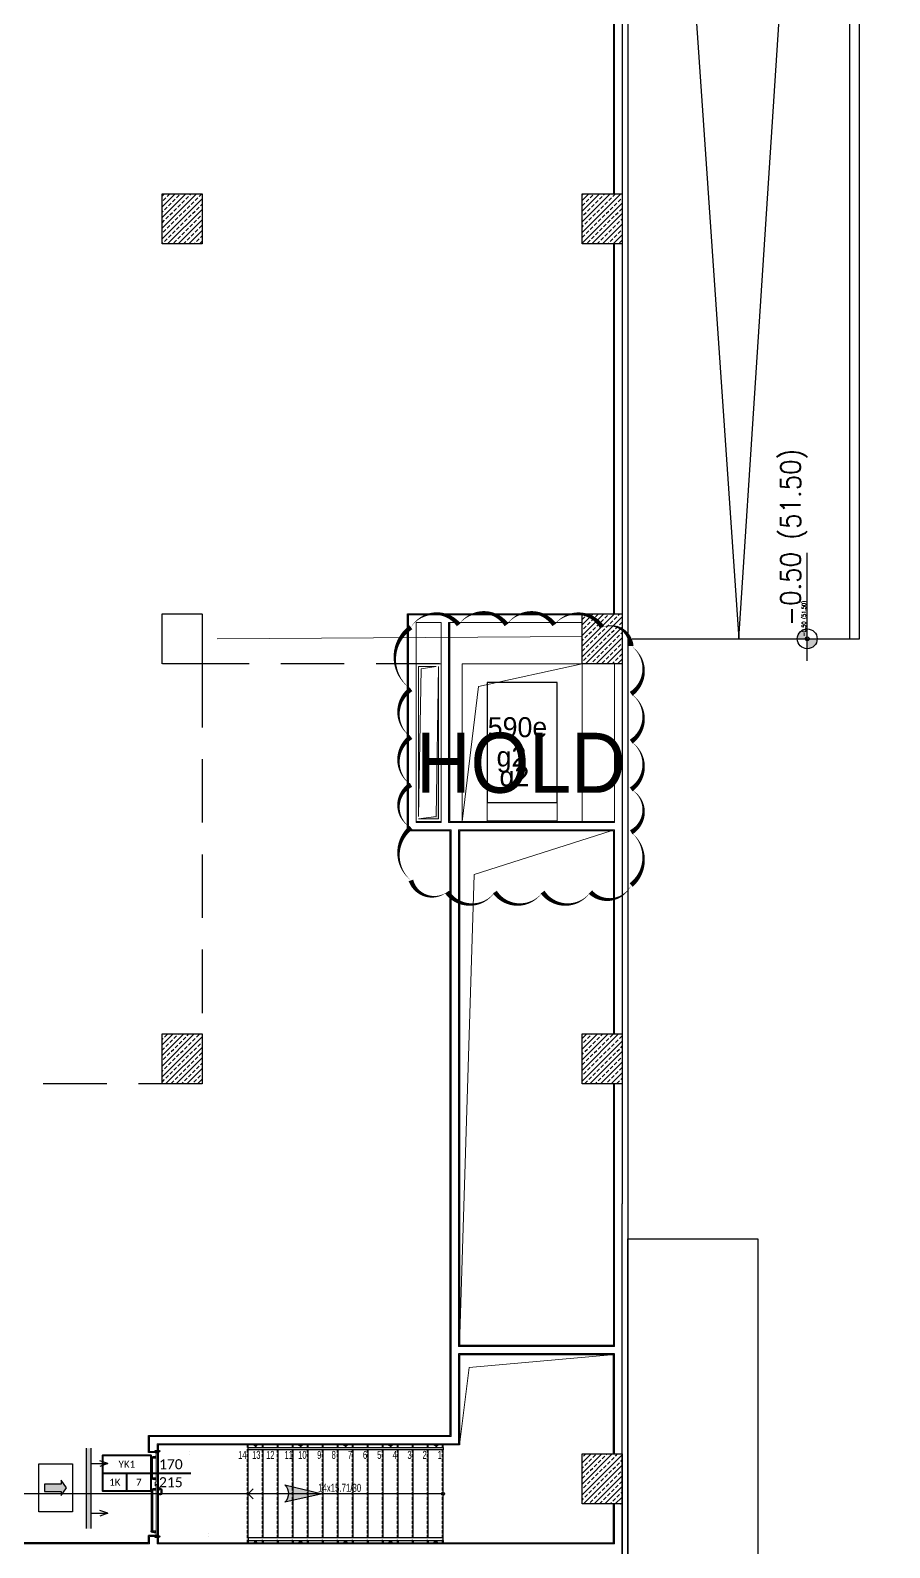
# Model space of a CAD drawing. Header units: metres. Extents: x -11418 to 773, y -8631 to 3561.
# Drawn here: x -2022 to -303, y -5973 to -2939 of the extents above; entities that cross this region are included whole.
import ezdxf
from ezdxf.enums import TextEntityAlignment as Align

# ---------------------------------------------------------------- set-up
doc = ezdxf.new("R2010")
doc.units = ezdxf.units.M
doc.header["$LTSCALE"] = 0.01
doc.header["$MEASUREMENT"] = 0
doc.linetypes.add('DOT', pattern=[6.35, 0, -6.35])
doc.linetypes.add('HIDDEN', pattern=[9.525, 6.35, -3.175])
doc.layers.get('0').update_dxf_attribs({"color": 30, "lineweight": 0})
doc.layers.add('2', color=8, linetype='Continuous', lineweight=0, plot=False)
for name, color, linetype in [('6', 242, 'Continuous'), ('AG-DOOR', 2, 'Continuous'), ('AG-DOOR-OPENING', 9, 'HIDDEN'), ('AG-HATCH', 9, 'Continuous'), ('AG-HIDDEN', 9, 'HIDDEN'), ('AG-PLASTER', 73, 'Continuous'), ('AG-STAIR', 3, 'Continuous'), ('AG-TEXT', 7, 'Continuous'), ('AR-HANDRAIL', 20, 'Continuous'), ('GOR2', 152, 'Continuous'), ('V-0_Hatch_Concrete', 252, 'Continuous'), ('V-0_Notation_Level_200', 2, 'Continuous'), ('V-0_Notation_Level_200 @ 1', 2, 'Continuous'), ('V-0_Notation_Level_200 @ 10', 2, 'Continuous'), ('V-0_Notation_Level_200 @ 50', 2, 'Continuous'), ('V-2_Column', 160, 'Continuous'), ('V-5_Mechanical', 222, 'Continuous')]:
    doc.layers.add(name, color=color, linetype=linetype)
for name, color, linetype, lineweight in [('Ag-040', 2, 'Continuous', 20), ('AG-DOOR-NOTATION-FIRE', 1, 'Continuous', 40), ('AG-Door_Aluminum', 60, 'Continuous', 13), ('AG-Insulation_Heat_Rockwool', 95, 'BATTING', 13), ('AG-Wall', 4, 'Continuous', 20), ('Cephe Duvarı', 3, 'Continuous', 30), ('HOLD', 7, 'Continuous', 0), ('shaft', 3, 'Continuous', 20)]:
    doc.layers.add(name, color=color, linetype=linetype, lineweight=lineweight)
doc.styles.add('$0$IIS IKEA SANS', font='')
doc.styles.add('ARIAL', font='arial.ttf', dxfattribs={"width": 0.9})
doc.styles.add('ARIAL-ING', font='arial.ttf')
doc.styles.add('CALIBRI LIGHT', font='calibril.ttf')
doc.styles.add('IIS IKEA SANS', font='')
doc.styles.add('KOT', font='simplex.shx', dxfattribs={"width": 0.9})
doc.styles.get('$0$IIS IKEA SANS').set_extended_font_data('IKEA Sans')
doc.styles.get('IIS IKEA SANS').set_extended_font_data('IKEA Sans')
doc.linetypes.add('BATTING', pattern='A,0.00254,-2.54,[134,ltypeshp.shx,S=2.54,R=0,X=-2.54,Y=0],-5.08,[134,ltypeshp.shx,S=2.54,R=180,X=2.54,Y=0],-2.54', length=10.16254)

# ---------------------------------------------------------------- blocks, each defined once
blk = doc.blocks.new('150714_ARSA$0$KOLON 80X120')
at = {"layer": 'V-0_Hatch_Concrete'}
h = blk.add_hatch(dxfattribs=at)
h.set_pattern_fill('ANSI33', color=256, scale=60)
h.set_pattern_definition([(45, (-19036.79, -4512.143), (-10.606602, 10.606602), []), (45, (-19026.183, -4512.143), (-10.606602, 10.606602), [7.5, -3.75])])
h.paths.add_polyline_path([(0, 100), (80, 100), (80, 0), (0, 0)])
at = {"layer": 'V-2_Column'}
blk.add_lwpolyline([(0, 100), (80, 100), (80, 0), (0, 0), (0, 100)], dxfattribs=at)
blk = doc.blocks.new('*U23')
h = blk.add_hatch(color=256)
h.paths.add_polyline_path([(0, 0), (248, 0, 0.414214), (0, 248)])
h.paths.add_polyline_path([(0, -248), (0, 0), (-248, 0, 0.414214)])
for p, q in [((0, 503), (0, -536)), ((-547, 0), (2149, 0))]:
    blk.add_line(p, q)
blk.add_circle((0, 0), 248)
at = {"style": 'KOT', "width": 0.9}
blk.add_attdef('BITMIS-KOT', text='', height=400, dxfattribs=at).set_placement((319, 15), align=Align.BOTTOM_LEFT)
blk.add_attdef('KABA-KOT', text='', height=400, dxfattribs=at).set_placement((314, -177), align=Align.TOP_LEFT)
blk = doc.blocks.new('*U111')
at = {"layer": 'V-0_Notation_Level_200 @ 1'}
ref = blk.add_blockref('*U23', (-468.2, -4155.9), dxfattribs=dict(at, xscale=0.0016, yscale=0.0016, zscale=0.0016, rotation=90))
ref.add_attrib('BITMIS-KOT', '-0.50 (51.50)', dxfattribs={"layer": '0', "height": 0.8, "rotation": 90, "style": 'KOT', "width": 0.9}).set_placement((-468.3, -4155.4), align=Align.BOTTOM_LEFT)
at = {"layer": 'V-0_Notation_Level_200 @ 10'}
ref = blk.add_blockref('*U23', (-468.2, -4155.9), dxfattribs=dict(at, xscale=0.016, yscale=0.016, zscale=0.016, rotation=90))
ref.add_attrib('BITMIS-KOT', '-0.50 (51.50)', dxfattribs={"layer": '0', "height": 8, "rotation": 90, "style": 'KOT', "width": 0.9}).set_placement((-468.5, -4150.8), align=Align.BOTTOM_LEFT)
at = {"layer": 'V-0_Notation_Level_200 @ 50'}
ref = blk.add_blockref('*U23', (-468.2, -4155.9), dxfattribs=dict(at, xscale=0.08, yscale=0.08, zscale=0.08, rotation=90))
ref.add_attrib('BITMIS-KOT', '-0.50 (51.50)', dxfattribs={"layer": '0', "height": 40, "rotation": 90, "style": 'KOT', "width": 0.9}).set_placement((-469.4, -4130.3), align=Align.BOTTOM_LEFT)
blk = doc.blocks.new('KAPIYON')
at = {"layer": '6'}
blk.add_hatch(color=2, dxfattribs=at).paths.add_polyline_path([(1584376.1, 117133.6), (1584364.2, 117133.6), (1584364.2, 117115.1), (1584364.2, 117105.6), (1584357.6, 117105.6), (1584370.2, 117096.6), (1584382.7, 117105.6), (1584376.1, 117105.6), (1584376.1, 117115.1)])
at = {"layer": '6', "color": 4}
blk.add_lwpolyline([(1584330, 117143.2), (1584410.3, 117143.2), (1584410.3, 117087), (1584330, 117087), (1584330, 117143.2)], dxfattribs=at)
at = {"layer": '6', "color": 2}
blk.add_lwpolyline([(1584376.1, 117133.6), (1584364.2, 117133.6), (1584364.2, 117115.1), (1584364.2, 117105.6), (1584357.6, 117105.6), (1584370.2, 117096.6), (1584382.7, 117105.6), (1584376.1, 117105.6), (1584376.1, 117115.1)], close=True, dxfattribs=at)
blk = doc.blocks.new('A$C07630900')
at = {"layer": '6', "xscale": 0.5, "yscale": 0.5, "zscale": 0.5, "rotation": 270}
blk.add_blockref('KAPIYON', (-58543.5, 792191.8), dxfattribs=at)
blk = doc.blocks.new('A$C2DA34C5B')
at = {"xscale": 24, "yscale": 24, "zscale": 24}
blk.add_blockref('A$C07630900', (315, -160), dxfattribs=at)
blk = doc.blocks.new('I')
at = {"layer": '6', "linetype": 'Continuous'}
blk.add_hatch(color=4, dxfattribs=at).paths.add_polyline_path([(208591, 128493), (208591, 128667), (205379, 128667), (205379, 128493)])
at = {"layer": '6', "color": 4}
for p, q in [((208591, 128667), (205379, 128667)), ((205379, 128493), (208591, 128493))]:
    blk.add_line(p, q, dxfattribs=at)
at = {"layer": '6'}
for p, q in [((205991, 127812), (205877, 128131)), ((205991, 128493), (205991, 127812)), ((205991, 127812), (206104, 128131)), ((207979, 127812), (207866, 128131)), ((207979, 128493), (207979, 127812)), ((207979, 127812), (208093, 128131))]:
    blk.add_line(p, q, dxfattribs=at)
blk = doc.blocks.new('A$C797D3CE4')
at = {"layer": '6', "xscale": -0.4999999999999911, "yscale": 0.4999999999999911, "zscale": 0.4999999999999911, "rotation": 180}
blk.add_blockref('I', (-103492, 64334), dxfattribs=at)
at = {"layer": '6', "ltscale": 250, "rotation": 270}
blk.add_blockref('A$C2DA34C5B', (-12, 33), dxfattribs=at)
blk = doc.blocks.new('ok')
at = {"layer": '6'}
h = blk.add_hatch(color=256, dxfattribs=at)
edge = h.paths.add_edge_path()
edge.add_ellipse((1571516, 116941.7), major_axis=(-7.14, 7.19), ratio=1, start_angle=359.4528, end_angle=450.6895)
edge.add_line((1571508.9, 116934.5), (1571477.9, 116941.8))
edge.add_line((1571477.9, 116941.8), (1571508.9, 116948.9))
for p, q in [((1571477.9, 116941.8), (1571508.9, 116948.9)), ((1571508.9, 116934.5), (1571477.9, 116941.8))]:
    blk.add_line(p, q, dxfattribs=at)
at = {"layer": '6', "extrusion": (0, 0, -1)}
blk.add_ellipse((1571516, 116941.7), major_axis=(-7.14, 7.19), ratio=1, start_param=4.700354, end_param=6.292737, dxfattribs=at)
blk = doc.blocks.new('A$C7CF9443E')
at = {"layer": '6'}
blk.add_line((57.679, -45.049), (50.095, -45.049), dxfattribs=at)
at = {"layer": '6', "xscale": 0.000999999999985448, "yscale": 0.000999999999985448, "zscale": 0.000999999999985448, "rotation": 270}
blk.add_blockref('A$C797D3CE4', (52.969, -44.942), dxfattribs=at)
at = {"layer": '6', "extrusion": (0, 0, -1), "xscale": -0.02399999999994179, "yscale": 0.02399999999994179, "zscale": -0.02399999999994179, "rotation": 180}
blk.add_blockref('ok', (-37773.148, 2761.555), dxfattribs=at)
blk = doc.blocks.new('conta')
at = {"layer": 'AG-Door_Aluminum', "color": 9, "ltscale": 10}
for p, q in [((-2649.9, 5345.5), (-2649.8, 5345.6)), ((-2649.9, 5344.5), (-2649.8, 5344.3)), ((-2649.8, 5344.3), (-2649.7, 5344.3)), ((-2649.7, 5345.4), (-2649.3, 5345.4)), ((-2649.2, 5345.4), (-2649.1, 5345.5)), ((-2649, 5344), (-2648.8, 5343.8)), ((-2648.9, 5344.1), (-2648.7, 5343.9)), ((-2648.8, 5345.1), (-2648.6, 5345.3)), ((-2648.8, 5344.9), (-2648.6, 5345.2)), ((-2648.7, 5343.8), (-2648.7, 5343.8)), ((-2648.6, 5345.3), (-2648.6, 5345.3))]:
    blk.add_line(p, q, dxfattribs=at)
for centre, radius, start, end in [((-2649.8, 5345.5), 0.05, 140.6345, 188.9372), ((-2653, 5345), 3.19, 350.4674, 8.9372), ((-2649.9, 5344.5), 0.02, 170.4674, 213.7451), ((-2649.7, 5345.6), 0.0696, 22.2428, 159.258), ((-2650.9, 5345), 1.24, 340.3382, 16.7772), ((-2649.7, 5344.6), 0.03, 160.3382, 273.2666), ((-2649.7, 5345.4), 0.03, 90, 196.7772), ((-2649.6, 5341.5), 3.01, 80.4362, 93.2666), ((-2649.3, 5345.5), 0.05, 270, 303.0062), ((-2649.2, 5344.1), 0.231, 353.9571, 81.9004), ((-2649.1, 5345.5), 0.03, 4.7972, 123.0062), ((-2649.1, 5344.5), 0.03, 260.4362, 338.7066), ((-2651.2, 5344.8), 2.33, 7.5897, 18.7951), ((-2649, 5345.6), 0.05, 18.7951, 42.1429), ((-2650.2, 5345), 1.27, 338.7066, 23.0418), ((-2648.9, 5344.1), 0.1, 173.9571, 217.2653), ((-2648.8, 5345.1), 0.05, 187.5897, 322.7347), ((-2658.2, 5345.2), 9.36, 353.6857, 357.8537), ((-2648.8, 5344.2), 0.1, 173.6857, 217.2653), ((-2648.8, 5344.8), 0.05, 142.7347, 180.2669), ((-2648.7, 5343.8), 0.05, 217.2653, 307.2653), ((-2648.7, 5343.8), 0.05, 307.2653, 37.2653), ((-2648.6, 5345.3), 0.05, 52.7347, 142.7347), ((-2648.6, 5345.3), 0.05, 322.7347, 52.7347)]:
    blk.add_arc(centre, radius, start, end, dxfattribs=at)
for points, knots in [([(-2649, 5345.6), (-2649, 5345.6), (-2649.1, 5345.7), (-2649.2, 5345.4), (-2649.3, 5345.7), (-2649.4, 5345.5), (-2649.5, 5345.7), (-2649.6, 5345.5), (-2649.7, 5345.6), (-2649.7, 5345.6)], [0.0086373, 0.0086373, 0.0086373, 0.0086373, 0.1097304, 0.3133405, 0.4430081, 0.5658764, 0.7165186, 0.8527974, 0.9648495, 0.9648495, 0.9648495, 0.9648495]), ([(-2649.7, 5344.3), (-2649.7, 5344.3), (-2649.7, 5344.5), (-2649.6, 5344.3), (-2649.3, 5344.4), (-2649.2, 5344.4), (-2649.2, 5344.4)], [0, 0, 0, 0, 0.1008757, 0.3841126, 0.5436166, 0.6906785, 0.6906785, 0.6906785, 0.6906785])]:
    blk.add_open_spline(points, degree=3, knots=knots, dxfattribs=at)
blk = doc.blocks.new('YANGIN KAC KAPI')
at = {"layer": 'AG-HATCH', "lineweight": 5, "ltscale": 2}
h = blk.add_hatch(color=256, dxfattribs=at)
h.dxf.hatch_style = 1
h.paths.add_polyline_path([(-1.643, -0.023), (-1.645, -0.023), (-1.645, -0.009), (-1.643, -0.009)])
h = blk.add_hatch(color=256, dxfattribs=at)
h.dxf.hatch_style = 1
h.paths.add_polyline_path([(0.023, -0.023), (0.025, -0.023), (0.025, -0.009), (0.023, -0.009)])
at = {"layer": 'AG-DOOR', "color": 4, "lineweight": -2, "ltscale": 10}
for p, q in [((-0.828, 0.047), (-0.828, 0.027)), ((-0.828, 0.027), (-0.808, 0.027)), ((-0.808, 0.027), (-0.808, 0.047)), ((-0.728, 0.077), (-0.798, 0.077)), ((-0.728, 0.057), (-0.798, 0.057)), ((-0.733, 0.019), (-0.733, 0.011)), ((-0.686, 0.021), (-0.731, 0.021)), ((-0.718, 0.021), (-0.718, 0.047)), ((-0.698, 0.021), (-0.698, 0.047)), ((-0.683, 0.011), (-0.683, 0.019))]:
    blk.add_line(p, q, dxfattribs=at)
at = {"layer": 'AG-DOOR', "color": 9, "linetype": 'HIDDEN', "ltscale": 100}
for p, q in [((-1.587, -0.046), (-1.587, -0.039)), ((-1.587, -0.046), (-1.587, -0.039)), ((-1.587, -0.046), (-1.587, -0.039)), ((-1.585, -0.049), (-1.555, -0.049)), ((-1.568, -0.139), (-1.547, -0.139)), ((-1.552, -0.039), (-1.552, -0.046)), ((-1.552, -0.046), (-1.552, -0.101)), ((-1.547, -0.104), (-1.55, -0.104)), ((-1.547, -0.104), (-1.547, -0.139)), ((-0.738, -0.111), (-1.547, -0.111)), ((-0.738, -0.139), (-1.547, -0.139)), ((-0.738, -0.104), (-0.738, -0.139)), ((-0.738, -0.104), (-0.735, -0.104)), ((-0.717, -0.139), (-0.738, -0.139)), ((-0.733, -0.046), (-0.733, -0.039)), ((-0.733, -0.046), (-0.733, -0.039)), ((-0.733, -0.046), (-0.733, -0.039)), ((-0.733, -0.046), (-0.733, -0.101)), ((-0.7, -0.049), (-0.731, -0.049)), ((-0.698, -0.039), (-0.698, -0.046)), ((-0.527, -0.039), (-0.527, -0.046)), ((-0.525, -0.049), (-0.495, -0.049)), ((-0.508, -0.139), (-0.487, -0.139)), ((-0.492, -0.046), (-0.492, -0.039)), ((-0.492, -0.046), (-0.492, -0.039)), ((-0.492, -0.046), (-0.492, -0.039)), ((-0.492, -0.046), (-0.492, -0.101)), ((-0.487, -0.104), (-0.49, -0.104)), ((-0.487, -0.104), (-0.487, -0.139)), ((-0.487, -0.111), (-0.098, -0.111)), ((-0.487, -0.139), (-0.098, -0.139)), ((-0.098, -0.104), (-0.098, -0.139)), ((-0.098, -0.104), (-0.095, -0.104)), ((-0.077, -0.139), (-0.098, -0.139)), ((-0.093, -0.039), (-0.093, -0.046)), ((-0.093, -0.046), (-0.093, -0.101)), ((-0.06, -0.049), (-0.09, -0.049)), ((-0.058, -0.046), (-0.058, -0.039)), ((-0.058, -0.046), (-0.058, -0.039)), ((-0.058, -0.046), (-0.058, -0.039))]:
    blk.add_line(p, q, dxfattribs=at)
at = {"layer": 'AG-DOOR', "color": 9, "ltscale": 10}
for p, q in [((-0.627, -0.001), (-0.63, -0.001)), ((-0.63, -0.02), (-0.627, -0.02)), ((-0.627, -0.016), (-0.627, -0.001)), ((-0.627, -0.004), (-0.617, -0.004)), ((-0.627, -0.006), (-0.617, -0.006)), ((-0.617, -0.01), (-0.627, -0.016)), ((-0.627, -0.02), (-0.627, -0.016))]:
    blk.add_line(p, q, dxfattribs=at)
at = {"layer": 'AG-DOOR', "color": 4, "lineweight": -2, "ltscale": 10}
for centre, radius, start, end in [((-0.798, 0.047), 0.03, 90, 180), ((-0.798, 0.047), 0.01, 90, 180), ((-0.731, 0.019), 0.0025, 90, 180), ((-0.728, 0.047), 0.03, 0, 90), ((-0.728, 0.047), 0.01, 0, 90), ((-0.686, 0.019), 0.0025, 0, 90)]:
    blk.add_arc(centre, radius, start, end, dxfattribs=at)
at = {"layer": 'AG-DOOR', "color": 9, "linetype": 'HIDDEN', "ltscale": 100}
for centre, radius, start, end in [((-1.212, -0.023), 0.376, 183.5277, 197.6198), ((-1.585, -0.046), 0.0025, 180, 270), ((-1.568, -0.136), 0.0025, 197.6198, 270), ((-1.555, -0.046), 0.0025, 270, 0), ((-1.55, -0.101), 0.0025, 180, 270), ((-0.735, -0.101), 0.0025, 270, 0), ((-0.731, -0.046), 0.0025, 180, 270), ((-0.731, -0.046), 0.0025, 180, 270), ((-0.731, -0.046), 0.0025, 180, 270), ((-0.717, -0.136), 0.0025, 270, 342.3802), ((-1.074, -0.023), 0.376, 342.3802, 356.4723), ((-0.7, -0.046), 0.0025, 270, 0), ((-0.151, -0.023), 0.376, 183.5277, 197.6198), ((-0.525, -0.046), 0.0025, 180, 270), ((-0.508, -0.136), 0.0025, 197.6198, 270), ((-0.495, -0.046), 0.0025, 270, 0), ((-0.495, -0.046), 0.0025, 270, 0), ((-0.495, -0.046), 0.0025, 270, 0), ((-0.49, -0.101), 0.0025, 180, 270), ((-0.095, -0.101), 0.0025, 270, 0), ((-0.09, -0.046), 0.0025, 180, 270), ((-0.077, -0.136), 0.0025, 270, 342.3802), ((-0.433, -0.023), 0.376, 342.3802, 356.4723), ((-0.06, -0.046), 0.0025, 270, 0)]:
    blk.add_arc(centre, radius, start, end, dxfattribs=at)
at = {"layer": 'AG-DOOR-OPENING', "color": 9, "linetype": 'DOT', "ltscale": 80}
for points in [[(-1.657, 0.011), (-1.657, 1.007, -0.414214), (-1.656, 1.008), (-1.608, 1.008, -0.414214), (-1.607, 1.007), (-1.607, 0.011)], [(0.037, 0.011), (0.037, 0.635, 0.414214), (0.036, 0.636), (-0.012, 0.636, 0.414214), (-0.013, 0.635), (-0.013, 0.011)]]:
    blk.add_lwpolyline(points, format="xyb", dxfattribs=at)
for centre, radius, start, end in [((-1.651, -0.034), 1.041, 2.4474, 90.355), ((0.027, -0.002), 0.638, 89.1449, 178.8679)]:
    blk.add_arc(centre, radius, start, end, dxfattribs=at)
at = {"layer": 'AG-Door_Aluminum', "color": 9, "ltscale": 10}
for p, q in [((-1.675, 0.025), (-1.679, 0.024)), ((-1.671, 0.014), (-1.67, 0.011)), ((-1.67, 0.011), (-1.668, 0.011)), ((-1.668, 0.011), (-1.669, 0.016)), ((-1.668, 0.01), (-1.668, 0.017)), ((-1.665, 0.01), (-1.665, 0.016)), ((-1.655, 0.019), (-1.66, 0.015)), ((-1.642, 0.008), (-1.657, 0.008)), ((-1.642, 0.005), (-1.643, 0.005)), ((-1.64, -0.009), (-1.64, 0.003)), ((0.02, -0.009), (0.02, 0.003)), ((0.022, 0.008), (0.037, 0.008)), ((0.022, 0.005), (0.023, 0.005)), ((0.035, 0.019), (0.04, 0.015)), ((0.045, 0.01), (0.045, 0.016)), ((0.048, 0.01), (0.048, 0.017)), ((0.048, 0.011), (0.049, 0.016)), ((0.05, 0.011), (0.048, 0.011)), ((0.051, 0.014), (0.05, 0.011)), ((0.055, 0.025), (0.059, 0.024)), ((-1.64, -0.017), (-1.64, -0.009)), ((-1.637, -0.017), (-1.64, -0.017)), ((0.017, -0.017), (0.02, -0.017)), ((0.02, -0.017), (0.02, -0.009))]:
    blk.add_line(p, q, dxfattribs=at)
at = {"layer": 'AG-Door_Aluminum', "ltscale": 0.3}
for p, q in [((-1.657, 0.009), (-1.657, 0.01)), ((-1.656, 0.011), (-0.611, 0.011)), ((-1.656, 0.01), (-0.611, 0.01)), ((-1.656, 0.01), (-1.656, 0.009)), ((-1.656, 0.009), (-1.637, 0.009)), ((-1.656, 0.008), (-1.639, 0.008)), ((-1.655, 0.009), (-1.655, 0.01)), ((-1.639, 0.009), (-1.639, 0.008)), ((-1.637, -0.009), (-1.637, 0.009)), ((-1.636, -0.009), (-1.636, 0.009)), ((-0.631, -0.009), (-0.631, 0.009)), ((-0.63, -0.009), (-0.63, 0.009)), ((-0.611, 0.009), (-0.63, 0.009)), ((-0.628, 0.009), (-0.628, 0.008)), ((-0.611, 0.008), (-0.628, 0.008)), ((-0.619, 0.006), (-0.619, -0.001)), ((-0.618, 0.007), (-0.598, 0.007)), ((-0.617, 0.006), (-0.598, 0.006)), ((-0.612, 0.009), (-0.612, 0.01)), ((-0.611, 0.01), (-0.611, 0.009)), ((-0.61, 0.009), (-0.61, 0.01)), ((-0.598, 0.007), (-0.595, 0.011)), ((-0.598, 0.006), (-0.594, 0.01)), ((0.036, 0.011), (-0.595, 0.011)), ((0.036, 0.01), (-0.594, 0.01)), ((0.016, -0.009), (0.016, 0.009)), ((0.017, -0.009), (0.017, 0.009)), ((0.036, 0.009), (0.017, 0.009)), ((0.019, 0.009), (0.019, 0.008)), ((0.036, 0.008), (0.019, 0.008)), ((0.035, 0.009), (0.035, 0.01)), ((0.036, 0.01), (0.036, 0.009)), ((0.037, 0.009), (0.037, 0.01)), ((-1.637, -0.038), (-1.637, -0.009)), ((-1.636, -0.038), (-1.636, -0.009)), ((-0.631, -0.038), (-1.636, -0.038)), ((-1.636, -0.039), (-0.631, -0.039)), ((-0.647, -0.058), (-0.647, -0.042)), ((-0.646, -0.041), (-0.634, -0.041)), ((-0.646, -0.057), (-0.646, -0.043)), ((-0.578, -0.059), (-0.646, -0.059)), ((-0.645, -0.042), (-0.634, -0.042)), ((-0.579, -0.058), (-0.645, -0.058)), ((-0.634, -0.043), (-0.635, -0.049)), ((-0.634, -0.05), (-0.619, -0.05)), ((-0.631, -0.038), (-0.631, -0.009)), ((-0.63, -0.038), (-0.63, -0.009)), ((-0.618, -0.049), (-0.618, -0.042)), ((-0.578, -0.039), (-0.578, -0.057)), ((-0.577, -0.038), (0.016, -0.038)), ((-0.577, -0.039), (-0.577, -0.058)), ((0.016, -0.039), (-0.577, -0.039)), ((0.016, -0.038), (0.016, -0.009)), ((0.017, -0.038), (0.017, -0.009))]:
    blk.add_line(p, q, dxfattribs=at)
at = {"layer": 'AG-Door_Aluminum', "color": 4, "ltscale": 0.3}
for p, q in [((-1.645, 0.004), (-1.645, -0.006)), ((0.025, 0.004), (0.025, -0.006)), ((-1.645, -0.038), (-1.657, -0.038)), ((-1.647, -0.009), (-1.647, -0.008)), ((-1.647, -0.023), (-1.647, -0.009)), ((-1.645, -0.025), (-1.645, -0.038)), ((0.025, -0.025), (0.025, -0.038)), ((0.025, -0.038), (0.037, -0.038)), ((0.027, -0.009), (0.027, -0.008)), ((0.027, -0.023), (0.027, -0.009))]:
    blk.add_line(p, q, dxfattribs=at)
for points in [[(-1.674, 0.007), (-1.674, 0), (-1.676, 0), (-1.676, 0.007, -0.414214), (-1.673, 0.01), (-1.662, 0.01, -0.414214), (-1.66, 0.008, 0.414214), (-1.659, 0.007), (-1.646, 0.007)], [(-1.646, 0.005), (-1.659, 0.005, -0.414214), (-1.662, 0.008, 0.414214), (-1.662, 0.008), (-1.673, 0.008, 0.414214), (-1.674, 0.007)], [(-1.643, 0.004), (-1.643, -0.006, -0.414214), (-1.645, -0.008, 0.414214), (-1.645, -0.009), (-1.645, -0.023, 0.414214), (-1.645, -0.023, -0.414214), (-1.643, -0.025), (-1.643, -0.038, -0.414214), (-1.645, -0.04), (-1.657, -0.04, 1), (-1.657, -0.043), (-1.622, -0.043)], [(0.023, 0.004), (0.023, -0.006, 0.414214), (0.025, -0.008, -0.414214), (0.025, -0.009), (0.025, -0.023, -0.414214), (0.025, -0.023, 0.414214), (0.023, -0.025), (0.023, -0.038, 0.414214), (0.025, -0.04), (0.037, -0.04, -1), (0.037, -0.043), (0.002, -0.043)], [(0.054, 0.007), (0.054, 0), (0.056, 0), (0.056, 0.007, 0.414214), (0.053, 0.01), (0.042, 0.01, 0.414214), (0.04, 0.008, -0.414214), (0.039, 0.007), (0.026, 0.007)], [(0.026, 0.005), (0.039, 0.005, 0.414214), (0.042, 0.008, -0.414214), (0.042, 0.008), (0.053, 0.008, -0.414214), (0.054, 0.007)], [(-1.631, -0.043), (-1.631, -0.041), (-1.622, -0.041, -1), (-1.622, -0.045), (-1.657, -0.045)], [(0.011, -0.043), (0.011, -0.041), (0.002, -0.041, 1), (0.002, -0.045), (0.037, -0.045)]]:
    blk.add_lwpolyline(points, format="xyb", dxfattribs=at)
at = {"layer": 'AG-Door_Aluminum', "ltscale": 0.3}
for points in [[(-0.618, 0.005), (-0.618, 0, 0.414214), (-0.617, -0.001), (-0.617, -0.001, -0.414214), (-0.616, -0.002), (-0.616, -0.04, -0.414214), (-0.617, -0.041), (-0.617, -0.041)], [(-0.618, -0.002), (-0.617, -0.002, -0.414214), (-0.617, -0.002), (-0.617, -0.04, -0.414214), (-0.617, -0.04), (-0.618, -0.04, 0.414214), (-0.619, -0.041), (-0.619, -0.049, -0.414214), (-0.619, -0.049), (-0.633, -0.049, -0.469603), (-0.634, -0.048), (-0.633, -0.042)]]:
    blk.add_lwpolyline(points, format="xyb", dxfattribs=at)
at = {"layer": 'AG-Door_Aluminum', "color": 9, "ltscale": 10}
for centre in [(-1.663, 0.029), (0.043, 0.029)]:
    blk.add_circle(centre, 0.0126, dxfattribs=at)
for centre, radius, start, end in [((-1.663, 0.029), 0.0163, 196.3458, 241.2012), ((-1.672, 0.016), 0.00297, 12.1292, 36.6827), ((-1.657, 0.012), 0.007, 144.8285, 196.6008), ((-1.657, 0.012), 0.004, 133.501, 269.7288), ((-1.642, 0.003), 0.005, 0, 89.9977), ((-1.642, 0.003), 0.002, 0, 90), ((0.022, 0.003), 0.005, 90.0023, 180), ((0.022, 0.003), 0.002, 90, 180), ((0.037, 0.012), 0.004, 270.2712, 46.499), ((0.037, 0.012), 0.007, 343.3992, 35.1715), ((0.052, 0.016), 0.00297, 143.3173, 167.8708), ((0.043, 0.029), 0.0163, 298.7988, 343.6542)]:
    blk.add_arc(centre, radius, start, end, dxfattribs=at)
at = {"layer": 'AG-Door_Aluminum', "ltscale": 0.3}
for centre, radius, start, end in [((-1.656, 0.01), 0.001, 90, 180), ((-1.656, 0.009), 0.001, 180, 270), ((-1.637, 0.009), 0.001, 0, 90), ((-0.63, 0.009), 0.001, 90, 180), ((-0.618, 0.006), 0.001, 90, 180), ((-0.617, 0.005), 0.0005, 90, 180), ((-0.611, 0.01), 0.001, 0, 90), ((-0.611, 0.009), 0.001, 270, 0), ((0.017, 0.009), 0.001, 90, 180), ((0.036, 0.01), 0.001, 0, 90), ((0.036, 0.009), 0.001, 270, 0), ((-1.636, -0.038), 0.001, 180, 270), ((-0.646, -0.042), 0.001, 90, 180), ((-0.646, -0.058), 0.001, 180, 270), ((-0.645, -0.043), 0.0005, 90, 180), ((-0.645, -0.057), 0.0005, 180, 270), ((-0.634, -0.049), 0.001, 168.932, 270), ((-0.634, -0.042), 0.001, 349.3803, 90), ((-0.634, -0.043), 0.0005, 348.932, 90), ((-0.631, -0.038), 0.001, 270, 0), ((-0.618, -0.001), 0.001, 180, 270), ((-0.619, -0.049), 0.001, 270, 0), ((-0.617, -0.042), 0.0005, 90, 180), ((-0.579, -0.057), 0.0005, 270, 0), ((-0.577, -0.039), 0.001, 90.0003, 180), ((-0.578, -0.058), 0.001, 270, 0), ((-0.577, -0.039), 0.0005, 90, 180), ((0.016, -0.038), 0.001, 270, 0)]:
    blk.add_arc(centre, radius, start, end, dxfattribs=at)
at = {"layer": 'AG-Door_Aluminum', "color": 4, "ltscale": 0.3}
for centre, radius, start, end in [((-1.646, 0.004), 0.0026, 0, 90), ((-1.646, 0.004), 0.0008, 0, 90), ((0.026, 0.004), 0.0026, 90, 180), ((0.026, 0.004), 0.0008, 90, 180), ((-1.657, -0.042), 0.0033, 90, 270), ((-1.645, -0.008), 0.002, 90, 180), ((-1.645, -0.023), 0.002, 180, 270), ((-1.645, -0.006), 0.0005, 270, 0), ((-1.645, -0.025), 0.0005, 0, 90), ((-1.645, -0.038), 0.0005, 270, 0), ((0.025, -0.008), 0.002, 0, 90), ((0.025, -0.006), 0.0005, 180, 270), ((0.025, -0.023), 0.002, 270, 0), ((0.025, -0.025), 0.0005, 90, 180), ((0.025, -0.038), 0.0005, 180, 270), ((0.037, -0.042), 0.0033, 270, 90)]:
    blk.add_arc(centre, radius, start, end, dxfattribs=at)
at = {"layer": 'AG-HATCH', "color": 9, "linetype": 'Continuous'}
for p, q in [((-1.657, -0.043), (-1.657, -0.042)), ((-1.651, -0.042), (-1.65, -0.04)), ((-1.651, -0.043), (-1.638, -0.043)), ((-1.65, -0.041), (-1.65, -0.041)), ((-1.65, -0.042), (-1.648, -0.042)), ((-1.648, -0.041), (-1.647, -0.04)), ((-1.647, -0.041), (-1.647, -0.041)), ((-1.647, -0.042), (-1.645, -0.042)), ((-1.643, -0.04), (-1.643, -0.035)), ((-1.642, -0.035), (-1.641, -0.04)), ((0.031, -0.043), (0.018, -0.043)), ((0.022, -0.035), (0.021, -0.04)), ((0.023, -0.04), (0.023, -0.035)), ((0.027, -0.042), (0.025, -0.042)), ((0.028, -0.041), (0.027, -0.04)), ((0.027, -0.041), (0.027, -0.041)), ((0.03, -0.042), (0.028, -0.042)), ((0.031, -0.042), (0.03, -0.04)), ((0.03, -0.041), (0.03, -0.041)), ((0.032, -0.043), (0.032, -0.042))]:
    blk.add_line(p, q, dxfattribs=at)
at = {"layer": 'AG-HATCH', "ltscale": 2.5}
for points in [[(-1.68, -0.06), (-1.66, -0.06), (-1.66, -0.02), (-1.68, -0.02), (-1.68, -0.06)], [(0.04, -0.06), (0.06, -0.06), (0.06, -0.02), (0.04, -0.02), (0.04, -0.06)]]:
    blk.add_lwpolyline(points, dxfattribs=at)
at = {"layer": 'AG-HATCH', "lineweight": 5, "ltscale": 2}
for points in [[(-1.645, -0.023), (-1.643, -0.023), (-1.643, -0.009), (-1.645, -0.009), (-1.645, -0.023)], [(0.025, -0.023), (0.023, -0.023), (0.023, -0.009), (0.025, -0.009), (0.025, -0.023)]]:
    blk.add_lwpolyline(points, dxfattribs=at)
at = {"layer": 'AG-HATCH', "color": 9, "linetype": 'Continuous'}
for centre, radius, start, end in [((-1.646, -0.175), 0.134, 92.2975, 94.4863), ((-1.651, -0.018), 0.0251, 258.2003, 270.9174), ((-1.65, -0.041), 0.000316, 324.9586, 145.0152), ((-1.65, -0.041), 0.000211, 145.0123, 270), ((-1.648, -0.041), 0.00105, 270.0106, 324.9923), ((-1.647, -0.041), 0.000316, 331.169, 157.4401), ((-1.647, -0.041), 0.000211, 151.2102, 270), ((-1.645, -0.04), 0.00211, 270, 0), ((-1.642, -0.035), 0.000526, 15.5884, 180), ((-1.639, -0.04), 0.00147, 195.5887, 270), ((-1.639, -0.017), 0.0245, 268.7806, 294.546), ((-1.642, -0.011), 0.0327, 278.2922, 296.0474), ((-1.628, -0.04), 0.000526, 285.3148, 104.5082), ((0.019, -0.017), 0.0245, 245.454, 271.2194), ((0.008, -0.04), 0.000526, 75.4918, 254.6852), ((0.022, -0.011), 0.0327, 243.9526, 261.7078), ((0.019, -0.04), 0.00147, 270, 344.4113), ((0.022, -0.035), 0.000526, 0, 164.4116), ((0.025, -0.04), 0.00211, 180, 270), ((0.027, -0.041), 0.000316, 22.5599, 208.831), ((0.027, -0.041), 0.000211, 270, 28.7898), ((0.028, -0.041), 0.00105, 215.0077, 269.9894), ((0.03, -0.041), 0.000316, 34.9848, 215.0414), ((0.03, -0.041), 0.000211, 270, 34.9877), ((0.031, -0.042), 0.000526, 0, 35.0077), ((0.031, -0.043), 0.000526, 270, 0)]:
    blk.add_arc(centre, radius, start, end, dxfattribs=at)
at = {"layer": 'AG-Insulation_Heat_Rockwool', "ltscale": 48}
for p, q in [((-0.631, -0.014), (-1.636, -0.014)), ((-0.616, -0.014), (0.016, -0.014))]:
    blk.add_line(p, q, dxfattribs=at)
at = {"layer": 'AG-Door_Aluminum', "ltscale": 0.3, "xscale": -0.01, "yscale": 0.01, "zscale": 0.01, "rotation": 270}
blk.add_blockref('conta', (-54.078, 26.45), dxfattribs=at)
blk = doc.blocks.new('*U45')
blk.add_lwpolyline([(1000, -450), (2200, -450), (2200, 450), (1000, 450)], close=True)
for points in [[(2200, 0), (0, 0)], [(1600, -450), (1600, 0)]]:
    blk.add_lwpolyline(points)
at = {"style": 'CALIBRI LIGHT'}
for tag, height, p in [('GENİŞLİK', 250, (500, 225)), ('BULUNDUĞU.KAT', 175, (1600, 225)), ('YÜKSEKLİK', 250, (500, -225)), ('KAPI.KODU', 175, (1300, -225)), ('KATTAKİ.SAYISI', 175, (1900, -225))]:
    blk.add_attdef(tag, text='', height=height, dxfattribs=at).set_placement(p, align=Align.MIDDLE_CENTER)

msp = doc.modelspace()

# ---------------------------------------------------------------- hatches: boundary and pattern name
at = {"layer": 'shaft'}
h = msp.add_hatch(color=256, dxfattribs=at)
h.dxf.hatch_style = 1
h.paths.add_polyline_path([(-1245.4, -4515.9), (-1205.4, -4515.9), (-1205.4, -4210.9), (-1210.4, -4510.9)])

# ---------------------------------------------------------------- linework, layer by layer
msp.add_lwpolyline([(-1108.4, -4483.4), (-968.4, -4483.4), (-968.4, -4519.9), (-1108.4, -4519.9)], close=True)
for points in [[(-860.4, -4539.9), (-1134.1, -4627.5), (-1163.4, -5568.9)], [(-1163.4, -5767.9), (-1144.4, -5612.8), (-860.4, -5587.9)]]:
    msp.add_lwpolyline(points)
at = {"lineweight": -2, "transparency": 33554610}
msp.add_lwpolyline([(-826.9, -5355.9), (-566.9, -5355.9), (-566.9, -6643.9), (-826.9, -6643.9)], close=True, dxfattribs=at)
at = {"layer": '2'}
msp.add_line((-918.4, -4150.9), (-1648.4, -4155.9), dxfattribs=at)
at = {"layer": 'Ag-040', "color": 2, "linetype": 'HIDDEN', "lineweight": -2, "ltscale": 20, "transparency": 33554610}
msp.add_lwpolyline([(-1758.4, -4105.9), (-1678.4, -4105.9), (-1678.4, -4205.9), (-1758.4, -4205.9), (-1758.4, -4105.9)], dxfattribs=at)
at = {"layer": 'Ag-040', "color": 2, "linetype": 'HIDDEN', "lineweight": -2, "ltscale": 2000, "transparency": 33554610}
msp.add_lwpolyline([(-1203.4, -4205.9), (-1678.4, -4205.9), (-1678.4, -5045.9), (-3358.4, -5045.9), (-3358.4, -6725.9), (-5038.4, -6725.9), (-5038.4, -8095.9)], dxfattribs=at)
at = {"layer": 'AG-HIDDEN', "ltscale": 100}
for points in [[(-1587.4, -5963.9), (-1587.4, -5767.9)], [(-1557.4, -5963.9), (-1557.4, -5767.9)], [(-1527.4, -5963.9), (-1527.4, -5767.9)], [(-1497.4, -5963.9), (-1497.4, -5767.9)], [(-1467.4, -5963.9), (-1467.4, -5767.9)], [(-1437.4, -5963.9), (-1437.4, -5767.9)], [(-1407.4, -5963.9), (-1407.4, -5767.9)], [(-1377.4, -5963.9), (-1377.4, -5767.9)], [(-1347.4, -5963.9), (-1347.4, -5767.9)], [(-1317.4, -5963.9), (-1317.4, -5767.9)], [(-1287.4, -5963.9), (-1287.4, -5767.9)], [(-1257.4, -5963.9), (-1257.4, -5767.9)], [(-1227.4, -5963.9), (-1227.4, -5767.9)], [(-1197.4, -5963.9), (-1197.4, -5767.9)]]:
    msp.add_lwpolyline(points, dxfattribs=at)
at = {"layer": 'AG-PLASTER'}
for p, q in [((-855.4, -2525.9), (-855.4, -3265.9)), ((-855.4, -3365.9), (-855.4, -4105.9)), ((-1267.4, -4539.9), (-1267.4, -4105.9)), ((-1267.4, -4105.9), (-918.4, -4105.9)), ((-1183.4, -4122.9), (-1183.4, -4520.9)), ((-1183.4, -4520.9), (-853.4, -4520.9)), ((-1182.4, -4539.9), (-1267.4, -4539.9)), ((-1182.4, -5748.9), (-1182.4, -4539.9)), ((-855.4, -4539.9), (-1163.4, -4539.9)), ((-1163.4, -4539.9), (-1163.4, -5568.9)), ((-855.4, -4539.9), (-855.4, -4945.9)), ((-855.4, -5045.9), (-855.4, -5568.9)), ((-855.4, -5568.9), (-1163.4, -5568.9)), ((-855.4, -5587.9), (-1163.4, -5587.9)), ((-1163.4, -5587.9), (-1163.4, -5767.9)), ((-855.4, -5785.9), (-855.4, -5587.9)), ((-1785.4, -5748.9), (-1182.4, -5748.9)), ((-1785.4, -5782.9), (-1785.4, -5748.9)), ((-1766.4, -5782.9), (-1785.4, -5782.9)), ((-1163.4, -5767.9), (-1766.4, -5767.9)), ((-1766.4, -5767.9), (-1766.4, -5782.9)), ((-855.4, -5963.9), (-855.4, -5885.9)), ((-1785.4, -5963.9), (-3377.4, -5963.9)), ((-1785.4, -5963.9), (-1785.4, -5948.9)), ((-1766.4, -5948.9), (-1785.4, -5948.9)), ((-1766.4, -5948.9), (-1766.4, -5963.9)), ((-1766.4, -5963.9), (-855.4, -5963.9))]:
    msp.add_line(p, q, dxfattribs=at)
at = {"layer": 'AG-STAIR', "ltscale": 2.5}
msp.add_line((-818.4, -4155.9), (-383.4, -4155.9), dxfattribs=at)
at = {"layer": 'AG-STAIR'}
for p, q in [((-1586.4, -5772.9), (-1586.4, -5767.9)), ((-1556.4, -5772.9), (-1556.4, -5767.9)), ((-1526.4, -5772.9), (-1526.4, -5767.9)), ((-1496.4, -5772.9), (-1496.4, -5767.9)), ((-1466.4, -5772.9), (-1466.4, -5767.9)), ((-1436.4, -5772.9), (-1436.4, -5767.9)), ((-1406.4, -5772.9), (-1406.4, -5767.9)), ((-1376.4, -5772.9), (-1376.4, -5767.9)), ((-1346.4, -5772.9), (-1346.4, -5767.9)), ((-1316.4, -5772.9), (-1316.4, -5767.9)), ((-1286.4, -5772.9), (-1286.4, -5767.9)), ((-1256.4, -5772.9), (-1256.4, -5767.9)), ((-1226.4, -5772.9), (-1226.4, -5767.9)), ((-1196.4, -5772.9), (-1196.4, -5767.9)), ((-1586.4, -5958.9), (-1586.4, -5963.9)), ((-1556.4, -5958.9), (-1556.4, -5963.9)), ((-1526.4, -5958.9), (-1526.4, -5963.9)), ((-1496.4, -5958.9), (-1496.4, -5963.9)), ((-1466.4, -5958.9), (-1466.4, -5963.9)), ((-1436.4, -5958.9), (-1436.4, -5963.9)), ((-1406.4, -5958.9), (-1406.4, -5963.9)), ((-1376.4, -5958.9), (-1376.4, -5963.9)), ((-1346.4, -5958.9), (-1346.4, -5963.9)), ((-1316.4, -5958.9), (-1316.4, -5963.9)), ((-1286.4, -5958.9), (-1286.4, -5963.9)), ((-1256.4, -5958.9), (-1256.4, -5963.9)), ((-1226.4, -5958.9), (-1226.4, -5963.9)), ((-1196.4, -5958.9), (-1196.4, -5963.9))]:
    msp.add_line(p, q, dxfattribs=at)
at = {"layer": 'AG-STAIR', "ltscale": 2.5}
for points in [[(-605.2, -4155.9), (-383.4, -755.9)], [(-838.4, -762.9), (-605.2, -4155.9)]]:
    msp.add_lwpolyline(points, dxfattribs=at)
at = {"layer": 'AG-STAIR'}
for points in [[(-1586.4, -5953.9), (-1586.4, -5777.9)], [(-1556.4, -5953.9), (-1556.4, -5777.9)], [(-1526.4, -5953.9), (-1526.4, -5777.9)], [(-1496.4, -5953.9), (-1496.4, -5777.9)], [(-1466.4, -5953.9), (-1466.4, -5777.9)], [(-1436.4, -5953.9), (-1436.4, -5777.9)], [(-1406.4, -5953.9), (-1406.4, -5777.9)], [(-1376.4, -5953.9), (-1376.4, -5777.9)], [(-1346.4, -5953.9), (-1346.4, -5777.9)], [(-1316.4, -5953.9), (-1316.4, -5777.9)], [(-1286.4, -5953.9), (-1286.4, -5777.9)], [(-1256.4, -5953.9), (-1256.4, -5777.9)], [(-1226.4, -5953.9), (-1226.4, -5777.9)], [(-1196.4, -5953.9), (-1196.4, -5777.9)]]:
    msp.add_lwpolyline(points, dxfattribs=at)
at = {"layer": 'AG-STAIR', "color": 9}
for points in [[(-1576.5, -5875.8), (-1586.4, -5865.9), (-1576.5, -5856)], [(-1196.4, -5865.9), (-1586.4, -5865.9)]]:
    msp.add_lwpolyline(points, dxfattribs=at)
msp.add_circle((-1196.4, -5865.9), 3, dxfattribs=at)
at = {"layer": 'AG-Wall'}
for p, q in [((-1265.4, -4537.9), (-1265.4, -4107.9)), ((-1250.4, -4522.9), (-1250.4, -4122.9)), ((-1200.4, -4522.9), (-1250.4, -4522.9)), ((-1180.4, -5750.9), (-1180.4, -4537.9)), ((-838.4, -5045.9), (-838.4, -5285.9)), ((-838.4, -5285.9), (-838.4, -5785.9)), ((-1180.4, -5750.9), (-1783.4, -5750.9)), ((-1783.4, -5750.9), (-1783.4, -5780.9)), ((-1768.4, -5780.9), (-1783.4, -5780.9)), ((-1165.4, -5765.9), (-1768.4, -5765.9)), ((-1768.4, -5765.9), (-1768.4, -5780.9)), ((-853.4, -5965.9), (-853.4, -5885.9)), ((-1783.4, -5965.9), (-3375.4, -5965.9)), ((-1768.4, -5950.9), (-1783.4, -5950.9)), ((-1783.4, -5950.9), (-1783.4, -5965.9)), ((-1768.4, -5950.9), (-1768.4, -5965.9))]:
    msp.add_line(p, q, dxfattribs=at)
at = {"layer": 'AG-Wall', "ltscale": 2.5}
for p, q in [((-1265.4, -4107.9), (-918.4, -4107.9)), ((-1200.4, -4122.9), (-1250.4, -4122.9)), ((-918.4, -4122.9), (-1185.4, -4122.9))]:
    msp.add_line(p, q, dxfattribs=at)
at = {"layer": 'AG-Wall', "linetype": 'Continuous', "transparency": 33554687}
for p, q in [((-1200.4, -4522.9), (-1200.4, -4122.9)), ((-1185.4, -4122.9), (-1185.4, -4522.9)), ((-1180.4, -4537.9), (-1265.4, -4537.9)), ((-1185.4, -4522.9), (-853.4, -4522.9)), ((-853.4, -4537.9), (-1165.4, -4537.9)), ((-1165.4, -5570.9), (-1165.4, -4537.9)), ((-1165.4, -5765.9), (-1165.4, -5585.9))]:
    msp.add_line(p, q, dxfattribs=at)
at = {"layer": 'AG-Wall', "lineweight": -2, "transparency": 33554610}
for p, q in [((-853.4, -5285.9), (-853.4, -5045.9)), ((-853.4, -5570.9), (-853.4, -5285.9)), ((-853.4, -5570.9), (-1165.4, -5570.9)), ((-853.4, -5585.9), (-1165.4, -5585.9)), ((-853.4, -5785.9), (-853.4, -5585.9)), ((-838.4, -5885.9), (-838.4, -6625.9)), ((-853.4, -5965.9), (-1768.4, -5965.9))]:
    msp.add_line(p, q, dxfattribs=at)
at = {"layer": 'AG-Wall'}
for points in [[(-853.4, -3265.9), (-853.4, -2525.9), (-838.4, -2525.9), (-838.4, -3265.9), (-853.4, -3265.9)], [(-853.4, -4105.9), (-853.4, -3365.9), (-838.4, -3365.9), (-838.4, -4105.9), (-853.4, -4105.9)], [(-853.4, -4522.9), (-853.4, -4205.9), (-838.4, -4205.9), (-838.4, -4945.9), (-853.4, -4945.9)], [(-853.4, -4945.9), (-853.4, -4537.9)]]:
    msp.add_lwpolyline(points, dxfattribs=at)
at = {"layer": 'AR-HANDRAIL', "ltscale": 2.5}
for points in [[(-1586.4, -5777.9), (-1586.4, -5772.9), (-1196.4, -5772.9), (-1196.4, -5777.9)], [(-1586.4, -5953.9), (-1586.4, -5958.9), (-1196.4, -5958.9), (-1196.4, -5953.9)]]:
    msp.add_lwpolyline(points, close=True, dxfattribs=at)
at = {"layer": 'AR-HANDRAIL', "color": 9, "ltscale": 2.5}
for points in [[(-1568.9, -5767.9), (-1568.9, -5769.1), (-1573.9, -5769.1), (-1573.9, -5767.9)], [(-1477.9, -5767.9), (-1477.9, -5769.1), (-1484.9, -5769.1), (-1484.9, -5767.9)], [(-1387.9, -5767.9), (-1387.9, -5769.1), (-1394.9, -5769.1), (-1394.9, -5767.9)], [(-1297.9, -5767.9), (-1297.9, -5769.1), (-1304.9, -5769.1), (-1304.9, -5767.9)], [(-1206.9, -5767.9), (-1206.9, -5769.1), (-1213.9, -5769.1), (-1213.9, -5767.9)], [(-1568.9, -5963.9), (-1568.9, -5962.6), (-1573.9, -5962.6), (-1573.9, -5963.9)], [(-1477.9, -5963.9), (-1477.9, -5962.6), (-1484.9, -5962.6), (-1484.9, -5963.9)], [(-1387.9, -5963.9), (-1387.9, -5962.6), (-1394.9, -5962.6), (-1394.9, -5963.9)], [(-1297.9, -5963.9), (-1297.9, -5962.6), (-1304.9, -5962.6), (-1304.9, -5963.9)], [(-1207.9, -5963.9), (-1207.9, -5962.6), (-1214.9, -5962.6), (-1214.9, -5963.9)]]:
    msp.add_lwpolyline(points, close=True, dxfattribs=at)
for points in [[(-1571.9, -5769.1), (-1571.9, -5772.9)], [(-1570.9, -5769.1), (-1570.9, -5772.9)], [(-1481.9, -5769.1), (-1481.9, -5772.9)], [(-1480.9, -5769.1), (-1480.9, -5772.9)], [(-1391.9, -5769.1), (-1391.9, -5772.9)], [(-1390.9, -5769.1), (-1390.9, -5772.9)], [(-1301.9, -5769.1), (-1301.9, -5772.9)], [(-1300.9, -5769.1), (-1300.9, -5772.9)], [(-1210.9, -5769.1), (-1210.9, -5772.9)], [(-1209.9, -5769.1), (-1209.9, -5772.9)], [(-1571.9, -5962.6), (-1571.9, -5958.9)], [(-1570.9, -5962.6), (-1570.9, -5958.9)], [(-1481.9, -5962.6), (-1481.9, -5958.9)], [(-1480.9, -5962.6), (-1480.9, -5958.9)], [(-1391.9, -5962.6), (-1391.9, -5958.9)], [(-1390.9, -5962.6), (-1390.9, -5958.9)], [(-1301.9, -5962.6), (-1301.9, -5958.9)], [(-1300.9, -5962.6), (-1300.9, -5958.9)], [(-1211.9, -5962.6), (-1211.9, -5958.9)], [(-1210.9, -5962.6), (-1210.9, -5958.9)]]:
    msp.add_lwpolyline(points, dxfattribs=at)
at = {"layer": 'Cephe Duvarı', "lineweight": -2, "ltscale": 1000, "transparency": 33554687}
for p, q in [((-838.4, -745.9), (-838.4, -5285.9)), ((-826.9, -734.4), (-826.9, -5285.9))]:
    msp.add_line(p, q, dxfattribs=at)
msp.add_lwpolyline([(-826.9, -5285.9), (-826.9, -7596.9), (-838.4, -7596.9), (-838.4, -5285.9)], dxfattribs=at)
at = {"layer": 'GOR2', "ltscale": 2.5}
msp.add_lwpolyline([(-303.4, -755.9), (-383.4, -755.9), (-383.4, -4155.9), (-363.4, -4155.9), (-363.4, -795.9), (-303.4, -795.9)], dxfattribs=at)
at = {"layer": 'HOLD'}
msp.add_lwpolyline([(-1260.7, -4132.8, 0, 9.56, -0.519856), (-1165.1, -4127.8, 0, 9.56, -0.520567), (-1069.5, -4127.8, 0, 9.56, -0.520567), (-973.9, -4127.8, 0, 9.56, -0.519856), (-878.3, -4132.8, 0, 9.56, -0.520567), (-820.3, -4170.3, 0, 9.56, -0.520567), (-820.3, -4265.9, 0, 9.56, -0.520567), (-820.3, -4361.5, 0, 9.56, -0.520567), (-820.3, -4457.1, 0, 9.56, -0.581384), (-820.3, -4542.7, 0, 9.56, -0.471269), (-820.3, -4648.3, 0, 9.56, -0.520567), (-901.8, -4662.4, 0, 9.56, -0.520567), (-997.4, -4662.4, 0, 9.56, -0.520567), (-1092.9, -4662.4, 0, 9.56, -0.520567), (-1188.5, -4662.4, 0, 9.56, -0.520567), (-1260.7, -4639, 0, 9.56, -0.471269), (-1260.7, -4533.4, 0, 9.56, -0.581384), (-1260.7, -4447.8, 0, 9.56, -0.520567), (-1260.7, -4352.2, 0, 9.56, -0.520567), (-1260.7, -4256.6, 0, 9.56, -0.520567)], format="xyseb", close=True, dxfattribs=at)
at = {"layer": 'shaft'}
for points in [[(-1200.4, -4520.9), (-1200.4, -4205.9), (-1250.4, -4205.9), (-1250.4, -4520.9)], [(-1158.4, -4205.9), (-918.4, -4205.9), (-918.4, -4520.9), (-1158.4, -4520.9)]]:
    msp.add_lwpolyline(points, close=True, dxfattribs=at)
for points in [[(-1210.4, -4210.9), (-1245.4, -4210.9), (-1245.4, -4510.9), (-1240.4, -4215.9), (-1210.4, -4210.9)], [(-1245.4, -4515.9), (-1205.4, -4515.9), (-1205.4, -4210.9), (-1210.4, -4510.9), (-1245.4, -4515.9)]]:
    msp.add_lwpolyline(points, dxfattribs=at)
at = {"layer": 'shaft', "ltscale": 0.3}
msp.add_lwpolyline([(-1158.4, -4520.9), (-1125.5, -4250.9), (-918.4, -4205.9)], dxfattribs=at)
at = {"layer": 'V-5_Mechanical', "linetype": 'Continuous', "lineweight": -2, "transparency": 33554610}
msp.add_lwpolyline([(-1108.4, -4483.4), (-968.4, -4483.4), (-968.4, -4243.4), (-1108.4, -4243.4)], close=True, dxfattribs=at)

# ---------------------------------------------------------------- block references
at = {"layer": '6', "lineweight": -2, "transparency": 33554610, "xscale": 100, "yscale": 100, "zscale": 100}
msp.add_blockref('A$C7CF9443E', (-7206.3, -1360.6), dxfattribs=at)
at = {"layer": 'AG-DOOR', "xscale": -100, "yscale": 100, "zscale": 100, "rotation": 270}
msp.add_blockref('YANGIN KAC KAPI', (-1766.4, -5784.9), dxfattribs=at)
at = {"layer": 'AG-DOOR-NOTATION-FIRE', "ltscale": 0.3}
ref = msp.add_blockref('*U45', (-1700.8, -5824.5), dxfattribs=dict(at, xscale=-0.08000000000000002, yscale=0.08000000000000002, zscale=0.08000000000000002))
ref.add_attrib('BULUNDUGU.KAT', '1K', dxfattribs={"layer": '0', "height": 14, "style": 'CALIBRI LIGHT'}).set_placement((-1852.8, -5842.5), align=Align.MIDDLE_CENTER)
ref.add_attrib('KATTAKI.SAYISI', '7', dxfattribs={"layer": '0', "height": 14, "style": 'CALIBRI LIGHT'}).set_placement((-1804.8, -5842.5), align=Align.MIDDLE_CENTER)
ref.add_attrib('KAPIKODU', 'YK1', dxfattribs={"layer": '0', "height": 14, "style": 'CALIBRI LIGHT'}).set_placement((-1828.8, -5806.5), align=Align.MIDDLE_CENTER)
ref.add_attrib('YÜKSEKLİK', '215', dxfattribs={"layer": '0', "height": 20, "style": 'CALIBRI LIGHT'}).set_placement((-1740.8, -5842.5), align=Align.MIDDLE_CENTER)
ref.add_attrib('GENİŞLİK', '170', dxfattribs={"layer": '0', "height": 20, "style": 'CALIBRI LIGHT'}).set_placement((-1740.8, -5806.5), align=Align.MIDDLE_CENTER)
at = {"layer": 'V-0_Notation_Level_200'}
msp.add_blockref('*U111', (0, 0), dxfattribs=at)
at = {"layer": 'V-2_Column', "lineweight": -2, "transparency": 33554610}
for p in [(-1758.4, -3365.9), (-918.4, -3365.9), (-918.4, -4205.9), (-1758.4, -5045.9), (-918.4, -5045.9), (-918.4, -5885.9)]:
    msp.add_blockref('150714_ARSA$0$KOLON 80X120', p, dxfattribs=at)

# ---------------------------------------------------------------- texts
at = {"layer": 'Ag-040', "style": 'IIS IKEA SANS'}
for s, p in [('590e', (-1107.1, -4352.6)), ('g2', (-1089.4, -4411.3)), ('g2', (-1083.6, -4450.8))]:
    msp.add_text(s, height=40, dxfattribs=at).set_placement(p)
at = {"layer": 'AG-TEXT', "ltscale": 0.3, "style": '$0$IIS IKEA SANS', "width": 0.7}
for s, p in [('14', (-1606.2, -5795.9)), ('13', (-1578.2, -5795.9)), ('12', (-1550.2, -5795.9)), ('11', (-1513.3, -5795.9)), ('10', (-1486.1, -5795.9)), ('9', (-1448.2, -5795.9)), ('8', (-1419.2, -5795.9)), ('7', (-1386.8, -5795.9)), ('6', (-1356.6, -5795.9)), ('5', (-1328.1, -5795.9)), ('4', (-1297.3, -5795.9)), ('3', (-1267.7, -5795.9)), ('2', (-1237.5, -5795.9)), ('1', (-1207.3, -5795.9))]:
    msp.add_text(s, height=16, dxfattribs=at).set_placement(p)
at = {"layer": 'AG-TEXT', "style": 'ARIAL', "width": 0.7}
msp.add_text('14x15.71/30', height=16, dxfattribs=at).set_placement((-1446.3, -5861.7))
at = {"layer": 'HOLD', "style": 'ARIAL-ING', "width": 0.9}
msp.add_text('HOLD', height=120, dxfattribs=at).set_placement((-1250.3, -4463.7))

doc.saveas('drawing.dxf')
